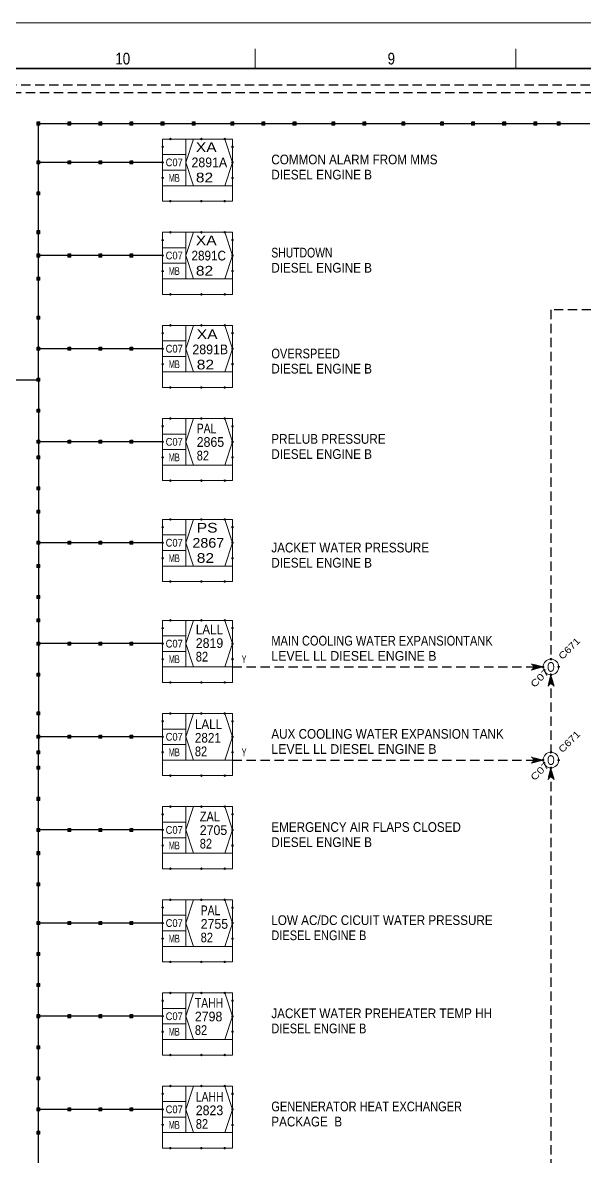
# Model space of a CAD drawing. Header units: millimetres. Extents: x 0 to 841, y 0 to 594.
# Drawn here: x 156 to 300.6, y 301.9 to 594 of the extents above; entities that cross this region are included whole.
import ezdxf
from ezdxf.enums import TextEntityAlignment as Align

# ---------------------------------------------------------------- set-up
doc = ezdxf.new("R2010")
doc.units = ezdxf.units.MM
doc.header["$LTSCALE"] = 0.8
doc.header["$PDMODE"] = 32
doc.header["$PDSIZE"] = 0.4
doc.linetypes.add('MEDIUM_DASHED', pattern=[4.5, 3, -1.5])
for name, color, linetype, lineweight in [('1', 7, 'Continuous', 13), ('12', 7, 'Continuous', 13), ('14', 7, 'MEDIUM_DASHED', 25), ('46', 7, 'MEDIUM_DASHED', 13), ('48', 7, 'Continuous', 13), ('50', 7, 'Continuous', 35), ('9', 7, 'Continuous', 13)]:
    doc.layers.add(name, color=color, linetype=linetype, lineweight=lineweight)

msp = doc.modelspace()

# ---------------------------------------------------------------- linework, layer by layer
at = {"layer": '1'}
for p, q in [((215.8173, 587.2614), (215.8173, 582.2276)), ((282.9756, 587.2614), (282.9756, 582.2276))]:
    msp.add_line(p, q, dxfattribs=at)
at = {"layer": '1', "lineweight": 25}
for p, q in [((192, 558), (160, 558)), ((192, 534), (160, 534)), ((192, 510), (160, 510)), ((192, 486), (160, 486)), ((192, 460), (160, 460)), ((192, 434), (160, 434)), ((192, 410), (160, 410)), ((192, 386), (160, 386)), ((192, 362), (160, 362)), ((192, 338), (160, 338)), ((192, 314), (160, 314))]:
    msp.add_line(p, q, dxfattribs=at)
at = {"layer": '1', "lineweight": 35}
msp.add_lwpolyline([(829.263, 112.0142), (829.263, 582.2276), (10.3331, 582.2276), (10.3331, 10.3819)], dxfattribs=at)
at = {"layer": '1', "lineweight": 25}
msp.add_lwpolyline([(100, 502), (160, 502), (160, 568), (302, 568)], dxfattribs=at)
at = {"layer": '12', "lineweight": 25}
for p, q in [((160, 502), (160, 410)), ((160, 410), (160, 406)), ((160, 25.748), (160, 406))]:
    msp.add_line(p, q, dxfattribs=at)
at = {"layer": '12'}
msp.add_lwpolyline([(0, 594), (841, 594), (841, 0), (0, 0)], close=True, dxfattribs=at)
for points in [[(159.5748, 568.4094), (159.5748, 567.622), (160.3622, 567.622), (160.3622, 568.4094), (159.7323, 568.4094), (159.7323, 567.7795), (160.2047, 567.7795), (160.2047, 568.252), (159.8898, 568.252), (159.8898, 567.937), (160.0472, 567.937), (160.0472, 568.0945)], [(159.5748, 568.4094), (159.5748, 567.622), (160.3622, 567.622), (160.3622, 568.4094), (159.7323, 568.4094), (159.7323, 567.7795), (160.2047, 567.7795), (160.2047, 568.252), (159.8898, 568.252), (159.8898, 567.937), (160.0472, 567.937), (160.0472, 568.0945)], [(167.5748, 568.4094), (167.5748, 567.622), (168.3622, 567.622), (168.3622, 568.4094), (167.7323, 568.4094), (167.7323, 567.7795), (168.2047, 567.7795), (168.2047, 568.252), (167.8898, 568.252), (167.8898, 567.937), (168.0472, 567.937), (168.0472, 568.0945)], [(175.5748, 568.4094), (175.5748, 567.622), (176.3622, 567.622), (176.3622, 568.4094), (175.7323, 568.4094), (175.7323, 567.7795), (176.2047, 567.7795), (176.2047, 568.252), (175.8898, 568.252), (175.8898, 567.937), (176.0472, 567.937), (176.0472, 568.0945)], [(183.5748, 568.4094), (183.5748, 567.622), (184.3622, 567.622), (184.3622, 568.4094), (183.7323, 568.4094), (183.7323, 567.7795), (184.2047, 567.7795), (184.2047, 568.252), (183.8898, 568.252), (183.8898, 567.937), (184.0472, 567.937), (184.0472, 568.0945)], [(191.5748, 568.4094), (191.5748, 567.622), (192.3622, 567.622), (192.3622, 568.4094), (191.7323, 568.4094), (191.7323, 567.7795), (192.2047, 567.7795), (192.2047, 568.252), (191.8898, 568.252), (191.8898, 567.937), (192.0472, 567.937), (192.0472, 568.0945)], [(199.5748, 568.4094), (199.5748, 567.622), (200.3622, 567.622), (200.3622, 568.4094), (199.7323, 568.4094), (199.7323, 567.7795), (200.2047, 567.7795), (200.2047, 568.252), (199.8898, 568.252), (199.8898, 567.937), (200.0472, 567.937), (200.0472, 568.0945)], [(209.5748, 568.4094), (209.5748, 567.622), (210.3622, 567.622), (210.3622, 568.4094), (209.7323, 568.4094), (209.7323, 567.7795), (210.2047, 567.7795), (210.2047, 568.252), (209.8898, 568.252), (209.8898, 567.937), (210.0472, 567.937), (210.0472, 568.0945)], [(217.5748, 568.4094), (217.5748, 567.622), (218.3622, 567.622), (218.3622, 568.4094), (217.7323, 568.4094), (217.7323, 567.7795), (218.2047, 567.7795), (218.2047, 568.252), (217.8898, 568.252), (217.8898, 567.937), (218.0472, 567.937), (218.0472, 568.0945)], [(225.5748, 568.4094), (225.5748, 567.622), (226.3622, 567.622), (226.3622, 568.4094), (225.7323, 568.4094), (225.7323, 567.7795), (226.2047, 567.7795), (226.2047, 568.252), (225.8898, 568.252), (225.8898, 567.937), (226.0472, 567.937), (226.0472, 568.0945)], [(235.5748, 568.4094), (235.5748, 567.622), (236.3622, 567.622), (236.3622, 568.4094), (235.7323, 568.4094), (235.7323, 567.7795), (236.2047, 567.7795), (236.2047, 568.252), (235.8898, 568.252), (235.8898, 567.937), (236.0472, 567.937), (236.0472, 568.0945)], [(243.5748, 568.4094), (243.5748, 567.622), (244.3622, 567.622), (244.3622, 568.4094), (243.7323, 568.4094), (243.7323, 567.7795), (244.2047, 567.7795), (244.2047, 568.252), (243.8898, 568.252), (243.8898, 567.937), (244.0472, 567.937), (244.0472, 568.0945)], [(253.5748, 568.4094), (253.5748, 567.622), (254.3622, 567.622), (254.3622, 568.4094), (253.7323, 568.4094), (253.7323, 567.7795), (254.2047, 567.7795), (254.2047, 568.252), (253.8898, 568.252), (253.8898, 567.937), (254.0472, 567.937), (254.0472, 568.0945)], [(263.5748, 568.4094), (263.5748, 567.622), (264.3622, 567.622), (264.3622, 568.4094), (263.7323, 568.4094), (263.7323, 567.7795), (264.2047, 567.7795), (264.2047, 568.252), (263.8898, 568.252), (263.8898, 567.937), (264.0472, 567.937), (264.0472, 568.0945)], [(271.5748, 568.4094), (271.5748, 567.622), (272.3622, 567.622), (272.3622, 568.4094), (271.7323, 568.4094), (271.7323, 567.7795), (272.2047, 567.7795), (272.2047, 568.252), (271.8898, 568.252), (271.8898, 567.937), (272.0472, 567.937), (272.0472, 568.0945)], [(279.5748, 568.4094), (279.5748, 567.622), (280.3622, 567.622), (280.3622, 568.4094), (279.7323, 568.4094), (279.7323, 567.7795), (280.2047, 567.7795), (280.2047, 568.252), (279.8898, 568.252), (279.8898, 567.937), (280.0472, 567.937), (280.0472, 568.0945)], [(287.5748, 568.4094), (287.5748, 567.622), (288.3622, 567.622), (288.3622, 568.4094), (287.7323, 568.4094), (287.7323, 567.7795), (288.2047, 567.7795), (288.2047, 568.252), (287.8898, 568.252), (287.8898, 567.937), (288.0472, 567.937), (288.0472, 568.0945)], [(293.5748, 568.4094), (293.5748, 567.622), (294.3622, 567.622), (294.3622, 568.4094), (293.7323, 568.4094), (293.7323, 567.7795), (294.2047, 567.7795), (294.2047, 568.252), (293.8898, 568.252), (293.8898, 567.937), (294.0472, 567.937), (294.0472, 568.0945)], [(159.5748, 558.4094), (159.5748, 557.622), (160.3622, 557.622), (160.3622, 558.4094), (159.7323, 558.4094), (159.7323, 557.7795), (160.2047, 557.7795), (160.2047, 558.252), (159.8898, 558.252), (159.8898, 557.937), (160.0472, 557.937), (160.0472, 558.0945)], [(167.5748, 558.4094), (167.5748, 557.622), (168.3622, 557.622), (168.3622, 558.4094), (167.7323, 558.4094), (167.7323, 557.7795), (168.2047, 557.7795), (168.2047, 558.252), (167.8898, 558.252), (167.8898, 557.937), (168.0472, 557.937), (168.0472, 558.0945)], [(175.5748, 558.4094), (175.5748, 557.622), (176.3622, 557.622), (176.3622, 558.4094), (175.7323, 558.4094), (175.7323, 557.7795), (176.2047, 557.7795), (176.2047, 558.252), (175.8898, 558.252), (175.8898, 557.937), (176.0472, 557.937), (176.0472, 558.0945)], [(183.5748, 558.4094), (183.5748, 557.622), (184.3622, 557.622), (184.3622, 558.4094), (183.7323, 558.4094), (183.7323, 557.7795), (184.2047, 557.7795), (184.2047, 558.252), (183.8898, 558.252), (183.8898, 557.937), (184.0472, 557.937), (184.0472, 558.0945)], [(159.5748, 550.4094), (159.5748, 549.622), (160.3622, 549.622), (160.3622, 550.4094), (159.7323, 550.4094), (159.7323, 549.7795), (160.2047, 549.7795), (160.2047, 550.252), (159.8898, 550.252), (159.8898, 549.937), (160.0472, 549.937), (160.0472, 550.0945)], [(159.5748, 540.4094), (159.5748, 539.622), (160.3622, 539.622), (160.3622, 540.4094), (159.7323, 540.4094), (159.7323, 539.7795), (160.2047, 539.7795), (160.2047, 540.252), (159.8898, 540.252), (159.8898, 539.937), (160.0472, 539.937), (160.0472, 540.0945)], [(159.5748, 534.4094), (159.5748, 533.622), (160.3622, 533.622), (160.3622, 534.4094), (159.7323, 534.4094), (159.7323, 533.7795), (160.2047, 533.7795), (160.2047, 534.252), (159.8898, 534.252), (159.8898, 533.937), (160.0472, 533.937), (160.0472, 534.0945)], [(167.5748, 534.4094), (167.5748, 533.622), (168.3622, 533.622), (168.3622, 534.4094), (167.7323, 534.4094), (167.7323, 533.7795), (168.2047, 533.7795), (168.2047, 534.252), (167.8898, 534.252), (167.8898, 533.937), (168.0472, 533.937), (168.0472, 534.0945)], [(175.5748, 534.4094), (175.5748, 533.622), (176.3622, 533.622), (176.3622, 534.4094), (175.7323, 534.4094), (175.7323, 533.7795), (176.2047, 533.7795), (176.2047, 534.252), (175.8898, 534.252), (175.8898, 533.937), (176.0472, 533.937), (176.0472, 534.0945)], [(183.5748, 534.4094), (183.5748, 533.622), (184.3622, 533.622), (184.3622, 534.4094), (183.7323, 534.4094), (183.7323, 533.7795), (184.2047, 533.7795), (184.2047, 534.252), (183.8898, 534.252), (183.8898, 533.937), (184.0472, 533.937), (184.0472, 534.0945)], [(159.5748, 528.4094), (159.5748, 527.622), (160.3622, 527.622), (160.3622, 528.4094), (159.7323, 528.4094), (159.7323, 527.7795), (160.2047, 527.7795), (160.2047, 528.252), (159.8898, 528.252), (159.8898, 527.937), (160.0472, 527.937), (160.0472, 528.0945)], [(159.5748, 518.4094), (159.5748, 517.622), (160.3622, 517.622), (160.3622, 518.4094), (159.7323, 518.4094), (159.7323, 517.7795), (160.2047, 517.7795), (160.2047, 518.252), (159.8898, 518.252), (159.8898, 517.937), (160.0472, 517.937), (160.0472, 518.0945)], [(159.5748, 510.4094), (159.5748, 509.622), (160.3622, 509.622), (160.3622, 510.4094), (159.7323, 510.4094), (159.7323, 509.7795), (160.2047, 509.7795), (160.2047, 510.252), (159.8898, 510.252), (159.8898, 509.937), (160.0472, 509.937), (160.0472, 510.0945)], [(167.5748, 510.4094), (167.5748, 509.622), (168.3622, 509.622), (168.3622, 510.4094), (167.7323, 510.4094), (167.7323, 509.7795), (168.2047, 509.7795), (168.2047, 510.252), (167.8898, 510.252), (167.8898, 509.937), (168.0472, 509.937), (168.0472, 510.0945)], [(175.5748, 510.4094), (175.5748, 509.622), (176.3622, 509.622), (176.3622, 510.4094), (175.7323, 510.4094), (175.7323, 509.7795), (176.2047, 509.7795), (176.2047, 510.252), (175.8898, 510.252), (175.8898, 509.937), (176.0472, 509.937), (176.0472, 510.0945)], [(183.5748, 510.4094), (183.5748, 509.622), (184.3622, 509.622), (184.3622, 510.4094), (183.7323, 510.4094), (183.7323, 509.7795), (184.2047, 509.7795), (184.2047, 510.252), (183.8898, 510.252), (183.8898, 509.937), (184.0472, 509.937), (184.0472, 510.0945)], [(159.5748, 502.4094), (159.5748, 501.622), (160.3622, 501.622), (160.3622, 502.4094), (159.7323, 502.4094), (159.7323, 501.7795), (160.2047, 501.7795), (160.2047, 502.252), (159.8898, 502.252), (159.8898, 501.937), (160.0472, 501.937), (160.0472, 502.0945)], [(159.5748, 494.4094), (159.5748, 493.622), (160.3622, 493.622), (160.3622, 494.4094), (159.7323, 494.4094), (159.7323, 493.7795), (160.2047, 493.7795), (160.2047, 494.252), (159.8898, 494.252), (159.8898, 493.937), (160.0472, 493.937), (160.0472, 494.0945)], [(159.5748, 486.4094), (159.5748, 485.622), (160.3622, 485.622), (160.3622, 486.4094), (159.7323, 486.4094), (159.7323, 485.7795), (160.2047, 485.7795), (160.2047, 486.252), (159.8898, 486.252), (159.8898, 485.937), (160.0472, 485.937), (160.0472, 486.0945)], [(167.5748, 486.4094), (167.5748, 485.622), (168.3622, 485.622), (168.3622, 486.4094), (167.7323, 486.4094), (167.7323, 485.7795), (168.2047, 485.7795), (168.2047, 486.252), (167.8898, 486.252), (167.8898, 485.937), (168.0472, 485.937), (168.0472, 486.0945)], [(175.5748, 486.4094), (175.5748, 485.622), (176.3622, 485.622), (176.3622, 486.4094), (175.7323, 486.4094), (175.7323, 485.7795), (176.2047, 485.7795), (176.2047, 486.252), (175.8898, 486.252), (175.8898, 485.937), (176.0472, 485.937), (176.0472, 486.0945)], [(183.5748, 486.4094), (183.5748, 485.622), (184.3622, 485.622), (184.3622, 486.4094), (183.7323, 486.4094), (183.7323, 485.7795), (184.2047, 485.7795), (184.2047, 486.252), (183.8898, 486.252), (183.8898, 485.937), (184.0472, 485.937), (184.0472, 486.0945)], [(159.5748, 482.4094), (159.5748, 481.622), (160.3622, 481.622), (160.3622, 482.4094), (159.7323, 482.4094), (159.7323, 481.7795), (160.2047, 481.7795), (160.2047, 482.252), (159.8898, 482.252), (159.8898, 481.937), (160.0472, 481.937), (160.0472, 482.0945)], [(159.5748, 474.4094), (159.5748, 473.622), (160.3622, 473.622), (160.3622, 474.4094), (159.7323, 474.4094), (159.7323, 473.7795), (160.2047, 473.7795), (160.2047, 474.252), (159.8898, 474.252), (159.8898, 473.937), (160.0472, 473.937), (160.0472, 474.0945)], [(159.5748, 468.4094), (159.5748, 467.622), (160.3622, 467.622), (160.3622, 468.4094), (159.7323, 468.4094), (159.7323, 467.7795), (160.2047, 467.7795), (160.2047, 468.252), (159.8898, 468.252), (159.8898, 467.937), (160.0472, 467.937), (160.0472, 468.0945)], [(159.5748, 460.4094), (159.5748, 459.622), (160.3622, 459.622), (160.3622, 460.4094), (159.7323, 460.4094), (159.7323, 459.7795), (160.2047, 459.7795), (160.2047, 460.252), (159.8898, 460.252), (159.8898, 459.937), (160.0472, 459.937), (160.0472, 460.0945)], [(167.5748, 460.4094), (167.5748, 459.622), (168.3622, 459.622), (168.3622, 460.4094), (167.7323, 460.4094), (167.7323, 459.7795), (168.2047, 459.7795), (168.2047, 460.252), (167.8898, 460.252), (167.8898, 459.937), (168.0472, 459.937), (168.0472, 460.0945)], [(175.5748, 460.4094), (175.5748, 459.622), (176.3622, 459.622), (176.3622, 460.4094), (175.7323, 460.4094), (175.7323, 459.7795), (176.2047, 459.7795), (176.2047, 460.252), (175.8898, 460.252), (175.8898, 459.937), (176.0472, 459.937), (176.0472, 460.0945)], [(183.5748, 460.4094), (183.5748, 459.622), (184.3622, 459.622), (184.3622, 460.4094), (183.7323, 460.4094), (183.7323, 459.7795), (184.2047, 459.7795), (184.2047, 460.252), (183.8898, 460.252), (183.8898, 459.937), (184.0472, 459.937), (184.0472, 460.0945)], [(159.5748, 454.4094), (159.5748, 453.622), (160.3622, 453.622), (160.3622, 454.4094), (159.7323, 454.4094), (159.7323, 453.7795), (160.2047, 453.7795), (160.2047, 454.252), (159.8898, 454.252), (159.8898, 453.937), (160.0472, 453.937), (160.0472, 454.0945)], [(159.5748, 446.4094), (159.5748, 445.622), (160.3622, 445.622), (160.3622, 446.4094), (159.7323, 446.4094), (159.7323, 445.7795), (160.2047, 445.7795), (160.2047, 446.252), (159.8898, 446.252), (159.8898, 445.937), (160.0472, 445.937), (160.0472, 446.0945)], [(159.5748, 440.4094), (159.5748, 439.622), (160.3622, 439.622), (160.3622, 440.4094), (159.7323, 440.4094), (159.7323, 439.7795), (160.2047, 439.7795), (160.2047, 440.252), (159.8898, 440.252), (159.8898, 439.937), (160.0472, 439.937), (160.0472, 440.0945)], [(159.5748, 434.4094), (159.5748, 433.622), (160.3622, 433.622), (160.3622, 434.4094), (159.7323, 434.4094), (159.7323, 433.7795), (160.2047, 433.7795), (160.2047, 434.252), (159.8898, 434.252), (159.8898, 433.937), (160.0472, 433.937), (160.0472, 434.0945)], [(167.5748, 434.4094), (167.5748, 433.622), (168.3622, 433.622), (168.3622, 434.4094), (167.7323, 434.4094), (167.7323, 433.7795), (168.2047, 433.7795), (168.2047, 434.252), (167.8898, 434.252), (167.8898, 433.937), (168.0472, 433.937), (168.0472, 434.0945)], [(175.5748, 434.4094), (175.5748, 433.622), (176.3622, 433.622), (176.3622, 434.4094), (175.7323, 434.4094), (175.7323, 433.7795), (176.2047, 433.7795), (176.2047, 434.252), (175.8898, 434.252), (175.8898, 433.937), (176.0472, 433.937), (176.0472, 434.0945)], [(183.5748, 434.4094), (183.5748, 433.622), (184.3622, 433.622), (184.3622, 434.4094), (183.7323, 434.4094), (183.7323, 433.7795), (184.2047, 433.7795), (184.2047, 434.252), (183.8898, 434.252), (183.8898, 433.937), (184.0472, 433.937), (184.0472, 434.0945)], [(159.5748, 426.4094), (159.5748, 425.622), (160.3622, 425.622), (160.3622, 426.4094), (159.7323, 426.4094), (159.7323, 425.7795), (160.2047, 425.7795), (160.2047, 426.252), (159.8898, 426.252), (159.8898, 425.937), (160.0472, 425.937), (160.0472, 426.0945)], [(159.5748, 416.4094), (159.5748, 415.622), (160.3622, 415.622), (160.3622, 416.4094), (159.7323, 416.4094), (159.7323, 415.7795), (160.2047, 415.7795), (160.2047, 416.252), (159.8898, 416.252), (159.8898, 415.937), (160.0472, 415.937), (160.0472, 416.0945)], [(159.5748, 410.4094), (159.5748, 409.622), (160.3622, 409.622), (160.3622, 410.4094), (159.7323, 410.4094), (159.7323, 409.7795), (160.2047, 409.7795), (160.2047, 410.252), (159.8898, 410.252), (159.8898, 409.937), (160.0472, 409.937), (160.0472, 410.0945)], [(167.5748, 410.4094), (167.5748, 409.622), (168.3622, 409.622), (168.3622, 410.4094), (167.7323, 410.4094), (167.7323, 409.7795), (168.2047, 409.7795), (168.2047, 410.252), (167.8898, 410.252), (167.8898, 409.937), (168.0472, 409.937), (168.0472, 410.0945)], [(175.5748, 410.4094), (175.5748, 409.622), (176.3622, 409.622), (176.3622, 410.4094), (175.7323, 410.4094), (175.7323, 409.7795), (176.2047, 409.7795), (176.2047, 410.252), (175.8898, 410.252), (175.8898, 409.937), (176.0472, 409.937), (176.0472, 410.0945)], [(183.5748, 410.4094), (183.5748, 409.622), (184.3622, 409.622), (184.3622, 410.4094), (183.7323, 410.4094), (183.7323, 409.7795), (184.2047, 409.7795), (184.2047, 410.252), (183.8898, 410.252), (183.8898, 409.937), (184.0472, 409.937), (184.0472, 410.0945)], [(159.5748, 406.4094), (159.5748, 405.622), (160.3622, 405.622), (160.3622, 406.4094), (159.7323, 406.4094), (159.7323, 405.7795), (160.2047, 405.7795), (160.2047, 406.252), (159.8898, 406.252), (159.8898, 405.937), (160.0472, 405.937), (160.0472, 406.0945)], [(159.5748, 402.4094), (159.5748, 401.622), (160.3622, 401.622), (160.3622, 402.4094), (159.7323, 402.4094), (159.7323, 401.7795), (160.2047, 401.7795), (160.2047, 402.252), (159.8898, 402.252), (159.8898, 401.937), (160.0472, 401.937), (160.0472, 402.0945)], [(159.5748, 394.4094), (159.5748, 393.622), (160.3622, 393.622), (160.3622, 394.4094), (159.7323, 394.4094), (159.7323, 393.7795), (160.2047, 393.7795), (160.2047, 394.252), (159.8898, 394.252), (159.8898, 393.937), (160.0472, 393.937), (160.0472, 394.0945)], [(159.5748, 386.4094), (159.5748, 385.622), (160.3622, 385.622), (160.3622, 386.4094), (159.7323, 386.4094), (159.7323, 385.7795), (160.2047, 385.7795), (160.2047, 386.252), (159.8898, 386.252), (159.8898, 385.937), (160.0472, 385.937), (160.0472, 386.0945)], [(167.5748, 386.4094), (167.5748, 385.622), (168.3622, 385.622), (168.3622, 386.4094), (167.7323, 386.4094), (167.7323, 385.7795), (168.2047, 385.7795), (168.2047, 386.252), (167.8898, 386.252), (167.8898, 385.937), (168.0472, 385.937), (168.0472, 386.0945)], [(175.5748, 386.4094), (175.5748, 385.622), (176.3622, 385.622), (176.3622, 386.4094), (175.7323, 386.4094), (175.7323, 385.7795), (176.2047, 385.7795), (176.2047, 386.252), (175.8898, 386.252), (175.8898, 385.937), (176.0472, 385.937), (176.0472, 386.0945)], [(183.5748, 386.4094), (183.5748, 385.622), (184.3622, 385.622), (184.3622, 386.4094), (183.7323, 386.4094), (183.7323, 385.7795), (184.2047, 385.7795), (184.2047, 386.252), (183.8898, 386.252), (183.8898, 385.937), (184.0472, 385.937), (184.0472, 386.0945)], [(159.5748, 380.4094), (159.5748, 379.622), (160.3622, 379.622), (160.3622, 380.4094), (159.7323, 380.4094), (159.7323, 379.7795), (160.2047, 379.7795), (160.2047, 380.252), (159.8898, 380.252), (159.8898, 379.937), (160.0472, 379.937), (160.0472, 380.0945)], [(159.5748, 372.4094), (159.5748, 371.622), (160.3622, 371.622), (160.3622, 372.4094), (159.7323, 372.4094), (159.7323, 371.7795), (160.2047, 371.7795), (160.2047, 372.252), (159.8898, 372.252), (159.8898, 371.937), (160.0472, 371.937), (160.0472, 372.0945)], [(159.5748, 362.4094), (159.5748, 361.622), (160.3622, 361.622), (160.3622, 362.4094), (159.7323, 362.4094), (159.7323, 361.7795), (160.2047, 361.7795), (160.2047, 362.252), (159.8898, 362.252), (159.8898, 361.937), (160.0472, 361.937), (160.0472, 362.0945)], [(167.5748, 362.4094), (167.5748, 361.622), (168.3622, 361.622), (168.3622, 362.4094), (167.7323, 362.4094), (167.7323, 361.7795), (168.2047, 361.7795), (168.2047, 362.252), (167.8898, 362.252), (167.8898, 361.937), (168.0472, 361.937), (168.0472, 362.0945)], [(175.5748, 362.4094), (175.5748, 361.622), (176.3622, 361.622), (176.3622, 362.4094), (175.7323, 362.4094), (175.7323, 361.7795), (176.2047, 361.7795), (176.2047, 362.252), (175.8898, 362.252), (175.8898, 361.937), (176.0472, 361.937), (176.0472, 362.0945)], [(183.5748, 362.4094), (183.5748, 361.622), (184.3622, 361.622), (184.3622, 362.4094), (183.7323, 362.4094), (183.7323, 361.7795), (184.2047, 361.7795), (184.2047, 362.252), (183.8898, 362.252), (183.8898, 361.937), (184.0472, 361.937), (184.0472, 362.0945)], [(159.5748, 354.4094), (159.5748, 353.622), (160.3622, 353.622), (160.3622, 354.4094), (159.7323, 354.4094), (159.7323, 353.7795), (160.2047, 353.7795), (160.2047, 354.252), (159.8898, 354.252), (159.8898, 353.937), (160.0472, 353.937), (160.0472, 354.0945)], [(159.5748, 346.4094), (159.5748, 345.622), (160.3622, 345.622), (160.3622, 346.4094), (159.7323, 346.4094), (159.7323, 345.7795), (160.2047, 345.7795), (160.2047, 346.252), (159.8898, 346.252), (159.8898, 345.937), (160.0472, 345.937), (160.0472, 346.0945)], [(159.5748, 338.4094), (159.5748, 337.622), (160.3622, 337.622), (160.3622, 338.4094), (159.7323, 338.4094), (159.7323, 337.7795), (160.2047, 337.7795), (160.2047, 338.252), (159.8898, 338.252), (159.8898, 337.937), (160.0472, 337.937), (160.0472, 338.0945)], [(167.5748, 338.4094), (167.5748, 337.622), (168.3622, 337.622), (168.3622, 338.4094), (167.7323, 338.4094), (167.7323, 337.7795), (168.2047, 337.7795), (168.2047, 338.252), (167.8898, 338.252), (167.8898, 337.937), (168.0472, 337.937), (168.0472, 338.0945)], [(175.5748, 338.4094), (175.5748, 337.622), (176.3622, 337.622), (176.3622, 338.4094), (175.7323, 338.4094), (175.7323, 337.7795), (176.2047, 337.7795), (176.2047, 338.252), (175.8898, 338.252), (175.8898, 337.937), (176.0472, 337.937), (176.0472, 338.0945)], [(183.5748, 338.4094), (183.5748, 337.622), (184.3622, 337.622), (184.3622, 338.4094), (183.7323, 338.4094), (183.7323, 337.7795), (184.2047, 337.7795), (184.2047, 338.252), (183.8898, 338.252), (183.8898, 337.937), (184.0472, 337.937), (184.0472, 338.0945)], [(159.5748, 330.4094), (159.5748, 329.622), (160.3622, 329.622), (160.3622, 330.4094), (159.7323, 330.4094), (159.7323, 329.7795), (160.2047, 329.7795), (160.2047, 330.252), (159.8898, 330.252), (159.8898, 329.937), (160.0472, 329.937), (160.0472, 330.0945)], [(159.5748, 322.4094), (159.5748, 321.622), (160.3622, 321.622), (160.3622, 322.4094), (159.7323, 322.4094), (159.7323, 321.7795), (160.2047, 321.7795), (160.2047, 322.252), (159.8898, 322.252), (159.8898, 321.937), (160.0472, 321.937), (160.0472, 322.0945)], [(159.5748, 314.4094), (159.5748, 313.622), (160.3622, 313.622), (160.3622, 314.4094), (159.7323, 314.4094), (159.7323, 313.7795), (160.2047, 313.7795), (160.2047, 314.252), (159.8898, 314.252), (159.8898, 313.937), (160.0472, 313.937), (160.0472, 314.0945)], [(167.5748, 314.4094), (167.5748, 313.622), (168.3622, 313.622), (168.3622, 314.4094), (167.7323, 314.4094), (167.7323, 313.7795), (168.2047, 313.7795), (168.2047, 314.252), (167.8898, 314.252), (167.8898, 313.937), (168.0472, 313.937), (168.0472, 314.0945)], [(175.5748, 314.4094), (175.5748, 313.622), (176.3622, 313.622), (176.3622, 314.4094), (175.7323, 314.4094), (175.7323, 313.7795), (176.2047, 313.7795), (176.2047, 314.252), (175.8898, 314.252), (175.8898, 313.937), (176.0472, 313.937), (176.0472, 314.0945)], [(183.5748, 314.4094), (183.5748, 313.622), (184.3622, 313.622), (184.3622, 314.4094), (183.7323, 314.4094), (183.7323, 313.7795), (184.2047, 313.7795), (184.2047, 314.252), (183.8898, 314.252), (183.8898, 313.937), (184.0472, 313.937), (184.0472, 314.0945)], [(159.5748, 308.4094), (159.5748, 307.622), (160.3622, 307.622), (160.3622, 308.4094), (159.7323, 308.4094), (159.7323, 307.7795), (160.2047, 307.7795), (160.2047, 308.252), (159.8898, 308.252), (159.8898, 307.937), (160.0472, 307.937), (160.0472, 308.0945)]]:
    msp.add_lwpolyline(points, dxfattribs=at)
at = {"layer": '14'}
for p, q in [((432, 520), (292, 520)), ((292, 520), (292, 430)), ((210, 428), (290, 428)), ((292, 426), (292, 406)), ((210, 404), (290, 404)), ((292, 402), (292, 44))]:
    msp.add_line(p, q, dxfattribs=at)
for points in [[(64, 392), (134, 392), (134, 578), (680, 578), (680, 524)], [(64, 367), (146, 367), (146, 576), (640, 576), (640, 552.7496)]]:
    msp.add_lwpolyline(points, dxfattribs=at)
at = {"layer": '46'}
for points in [[(290, 428), (287, 428.8), (287.8, 428), (287, 427.2)], [(289.6, 428), (287.4, 428.6), (288, 428), (287.4, 427.4)], [(289.2, 428), (287.8, 428.4), (288.2, 428), (287.8, 427.6)], [(288.8, 428), (288.2, 428.2), (288.4, 428), (288.2, 427.8)], [(292, 426), (291.2, 423), (292, 423.8), (292.8, 423)], [(292, 425.6), (291.4, 423.4), (292, 424), (292.6, 423.4)], [(292, 425.2), (291.6, 423.8), (292, 424.2), (292.4, 423.8)], [(292, 424.8), (291.8, 424.2), (292, 424.4), (292.2, 424.2)], [(290, 404), (287, 404.8), (287.8, 404), (287, 403.2)], [(289.6, 404), (287.4, 404.6), (288, 404), (287.4, 403.4)], [(289.2, 404), (287.8, 404.4), (288.2, 404), (287.8, 403.6)], [(288.8, 404), (288.2, 404.2), (288.4, 404), (288.2, 403.8)], [(292, 402), (291.2, 399), (292, 399.8), (292.8, 399)], [(292, 401.6), (291.4, 399.4), (292, 400), (292.6, 399.4)], [(292, 401.2), (291.6, 399.8), (292, 400.2), (292.4, 399.8)], [(292, 400.8), (291.8, 400.2), (292, 400.4), (292.2, 400.2)]]:
    msp.add_lwpolyline(points, close=True, dxfattribs=at)
at = {"layer": '48'}
for p, q in [((198, 564), (198, 552)), ((198, 560), (192, 560)), ((198, 556), (192, 556)), ((198, 540), (198, 528)), ((198, 536), (192, 536)), ((198, 532), (192, 532)), ((198, 516), (198, 504)), ((198, 512), (192, 512)), ((198, 508), (192, 508)), ((198, 492), (198, 480)), ((198, 488), (192, 488)), ((198, 484), (192, 484)), ((198, 466), (198, 454)), ((198, 462), (192, 462)), ((198, 458), (192, 458)), ((198, 440), (198, 428)), ((198, 436), (192, 436)), ((198, 432), (192, 432)), ((198, 416), (198, 404)), ((198, 412), (192, 412)), ((198, 408), (192, 408)), ((198, 392), (198, 380)), ((198, 388), (192, 388)), ((198, 384), (192, 384)), ((198, 368), (198, 356)), ((198, 364), (192, 364)), ((198, 360), (192, 360)), ((198, 344), (198, 332)), ((198, 340), (192, 340)), ((198, 336), (192, 336)), ((198, 320), (198, 308)), ((198, 316), (192, 316)), ((198, 312), (192, 312))]:
    msp.add_line(p, q, dxfattribs=at)
for points in [[(192, 564), (210, 564), (210, 552), (192, 552)], [(192, 540), (210, 540), (210, 528), (192, 528)], [(192, 516), (210, 516), (210, 504), (192, 504)], [(192, 492), (210, 492), (210, 480), (192, 480)], [(192, 466), (210, 466), (210, 454), (192, 454)], [(192, 440), (210, 440), (210, 428), (192, 428)], [(192, 416), (210, 416), (210, 404), (192, 404)], [(192, 392), (210, 392), (210, 380), (192, 380)], [(192, 368), (210, 368), (210, 356), (192, 356)], [(192, 344), (210, 344), (210, 332), (192, 332)], [(192, 320), (210, 320), (210, 308), (192, 308)]]:
    msp.add_lwpolyline(points, close=True, dxfattribs=at)
for points in [[(200, 564), (198, 558), (200, 552)], [(208, 552), (210, 558), (208, 564)], [(192, 552), (192, 548), (210, 548), (210, 552)], [(200, 540), (198, 534), (200, 528)], [(208, 528), (210, 534), (208, 540)], [(192, 528), (192, 524), (210, 524), (210, 528)], [(200, 516), (198, 510), (200, 504)], [(208, 504), (210, 510), (208, 516)], [(192, 504), (192, 500), (210, 500), (210, 504)], [(200, 492), (198, 486), (200, 480)], [(208, 480), (210, 486), (208, 492)], [(192, 480), (192, 476), (210, 476), (210, 480)], [(200, 466), (198, 460), (200, 454)], [(208, 454), (210, 460), (208, 466)], [(192, 454), (192, 450), (210, 450), (210, 454)], [(200, 440), (198, 434), (200, 428)], [(208, 428), (210, 434), (208, 440)], [(192, 428), (192, 424), (210, 424), (210, 428)], [(200, 416), (198, 410), (200, 404)], [(208, 404), (210, 410), (208, 416)], [(192, 404), (192, 400), (210, 400), (210, 404)], [(200, 392), (198, 386), (200, 380)], [(208, 380), (210, 386), (208, 392)], [(192, 380), (192, 376), (210, 376), (210, 380)], [(200, 368), (198, 362), (200, 356)], [(208, 356), (210, 362), (208, 368)], [(192, 356), (192, 352), (210, 352), (210, 356)], [(200, 344), (198, 338), (200, 332)], [(208, 332), (210, 338), (208, 344)], [(192, 332), (192, 328), (210, 328), (210, 332)], [(200, 320), (198, 314), (200, 308)], [(208, 308), (210, 314), (208, 320)], [(192, 308), (192, 304), (210, 304), (210, 308)]]:
    msp.add_lwpolyline(points, dxfattribs=at)
for centre in [(292, 428), (292, 404)]:
    msp.add_circle(centre, 2, dxfattribs=at)
for p in [(194, 564), (202, 564), (208, 564), (192, 562), (210, 562), (192, 558), (210, 558), (192, 554), (210, 554), (194, 548), (202, 548), (208, 548), (192, 538), (194, 540), (202, 540), (208, 540), (210, 538), (192, 534), (210, 534), (192, 530), (210, 530), (194, 524), (202, 524), (208, 524), (192, 514), (194, 516), (202, 516), (208, 516), (210, 514), (192, 510), (210, 510), (192, 506), (210, 506), (194, 500), (202, 500), (208, 500), (194, 492), (202, 492), (208, 492), (192, 490), (210, 490), (192, 486), (210, 486), (192, 482), (210, 482), (194, 476), (202, 476), (208, 476), (194, 466), (202, 466), (208, 466), (192, 464), (210, 464), (192, 460), (210, 460), (192, 456), (210, 456), (194, 450), (202, 450), (208, 450), (192, 438), (194, 440), (202, 440), (208, 440), (210, 438), (192, 434), (210, 434), (192, 430), (210, 430), (292, 430), (290, 428), (294, 428), (194, 424), (202, 424), (208, 424), (292, 426), (194, 416), (202, 416), (208, 416), (192, 414), (210, 414), (192, 410), (210, 410), (192, 406), (210, 406), (292, 406), (290, 404), (294, 404), (194, 400), (202, 400), (208, 400), (292, 402), (194, 392), (202, 392), (208, 392), (192, 390), (210, 390), (192, 386), (210, 386), (192, 382), (210, 382), (194, 376), (202, 376), (208, 376), (194, 368), (202, 368), (208, 368), (192, 366), (210, 366), (192, 362), (210, 362), (192, 358), (210, 358), (194, 352), (202, 352), (208, 352), (192, 342), (194, 344), (202, 344), (208, 344), (210, 342), (192, 338), (210, 338), (192, 334), (210, 334), (194, 328), (202, 328), (208, 328), (194, 320), (202, 320), (208, 320), (192, 318), (210, 318), (192, 314), (210, 314), (192, 310), (210, 310), (194, 304), (202, 304), (208, 304)]:
    msp.add_point(p, dxfattribs=at)
at = {"layer": '9'}
msp.add_lwpolyline([(0, 0), (841, 0), (841, 594), (0, 594)], close=True, dxfattribs=at)

# ---------------------------------------------------------------- texts
at = {"layer": '1', "width": 0.85}
for s, p in [('10', (181.7362, 583.2346)), ('9', (250.9055, 583.2346))]:
    msp.add_text(s, height=3.02, dxfattribs=at).set_placement(p, align=Align.CENTER)
at = {"layer": '1'}
for s, width, p in [(' XA', 1.2, (199.4488, 560.6496)), ('2891A', 0.95, (199.4488, 556.7488)), ('COMMON ALARM FROM MMS ', 0.9, (220, 557.5)), (' 82', 1.2, (199.4488, 552.8488)), ('DIESEL ENGINE B ', 0.9, (220, 553.5992)), (' XA', 1.2, (199.4488, 536.6339)), ('2891C', 0.9, (199.4488, 532.7331)), ('SHUTDOWN ', 0.8, (220, 533.5)), ('DIESEL ENGINE B ', 0.9, (220, 529.5992)), (' 82', 1.2, (199.4488, 528.8331)), (' XA', 1.2, (199.685, 512.4606)), ('2891B', 0.95, (199.685, 508.5598)), ('OVERSPEED ', 0.85, (220, 507.5)), (' 82', 1.2, (199.685, 504.6598)), ('DIESEL ENGINE B ', 0.9, (220, 503.5992)), ('PRELUB PRESSURE ', 0.9, (220, 485.5)), ('DIESEL ENGINE B ', 0.9, (220, 481.5992)), (' PS', 1.2, (199.685, 462.6181)), ('2867', 1.1, (199.685, 458.7173)), ('JACKET WATER PRESSURE ', 0.9, (220, 457.5)), (' 82', 1.2, (199.685, 454.8173)), ('DIESEL ENGINE B ', 0.9, (220, 453.5992)), ('MAIN COOLING WATER EXPANSIONTANK', 0.85, (220, 433.5)), ('LEVEL LL DIESEL ENGINE B ', 0.95, (220, 429.5992)), ('AUX COOLING WATER EXPANSION TANK ', 0.9, (220, 409.5)), ('LEVEL LL DIESEL ENGINE B ', 0.95, (220, 405.5992)), ('EMERGENCY AIR FLAPS CLOSED ', 0.9, (220, 385.5)), ('DIESEL ENGINE B ', 0.9, (220, 381.5992)), ('LOW AC/DC CICUIT WATER PRESSURE', 0.9, (220, 361.5)), ('DIESEL ENGINE B', 0.85, (220, 357.5992)), ('JACKET WATER PREHEATER TEMP HH', 0.9, (220, 337.5)), ('DIESEL ENGINE B', 0.85, (220, 333.5992)), ('GENENERATOR HEAT EXCHANGER', 0.85, (220, 313.5)), ('PACKAGE  B', 0.9, (220, 309.5992))]:
    msp.add_text(s, height=2.5, dxfattribs=dict(at, width=width)).set_placement(p)
at = {"layer": '12'}
for s, width, p in [('PAL', 0.8, (200.7874, 488.2087)), ('2865', 0.95, (200.7874, 484.7079)), ('82', 0.85, (200.7874, 481.2079)), ('LALL', 0.9, (200.5512, 436.3976)), ('2819', 0.95, (200.5512, 432.8969)), ('82', 0.85, (200.5512, 429.3969)), ('LALL', 0.9, (200.315, 411.9882)), ('2821', 0.9, (200.315, 408.4874)), ('82', 0.85, (200.315, 404.9874)), ('ZAL', 0.85, (201.5748, 388.2087)), ('2705', 0.95, (201.5748, 384.7079)), ('82', 0.85, (201.5748, 381.2079)), ('PAL', 0.8, (201.811, 364.0354)), ('2755', 0.95, (201.811, 360.5346)), ('82', 0.85, (201.811, 357.0346)), ('TAHH', 0.8, (200.315, 340.1772)), ('2798', 0.95, (200.315, 336.6764)), ('82', 0.85, (200.315, 333.1764)), ('LAHH', 0.8, (200.5512, 316.0039)), ('2823', 0.95, (200.5512, 312.5031)), ('82', 0.85, (200.5512, 309.0031))]:
    msp.add_text(s, height=2.5, dxfattribs=dict(at, width=width)).set_placement(p)
at = {"layer": '50'}
for s, height, width, p in [('C07', 2, 0.9, (195, 557)), ('MB', 2, 0.7, (194.9929, 553)), ('C07', 2, 0.9, (195, 533)), ('MB', 2, 0.7, (194.9929, 529)), ('C07', 2, 0.9, (195, 509)), ('MB', 2, 0.7, (194.9929, 505)), ('C07', 2, 0.9, (195, 485)), ('MB', 2, 0.7, (194.9929, 481)), ('C07', 2, 0.9, (195, 459)), ('MB', 2, 0.7, (194.9929, 455)), ('C07', 2, 0.9, (195, 433)), ('MB', 2, 0.7, (194.9929, 429)), ('Y', 2, 0.65, (212.9925, 429)), ('O', 2.5, 0.75, (292, 426.7496)), ('C07', 2, 0.9, (195, 409)), ('MB', 2, 0.7, (194.9929, 405)), ('Y', 2, 0.65, (212.9925, 405)), ('O', 2.5, 0.75, (292, 402.7496)), ('C07', 2, 0.9, (195, 385)), ('MB', 2, 0.7, (194.9929, 381)), ('C07', 2, 0.9, (195, 361)), ('MB', 2, 0.7, (194.9929, 357)), ('C07', 2, 0.9, (195, 337)), ('MB', 2, 0.7, (194.9929, 333)), ('C07', 2, 0.9, (195, 313)), ('MB', 2, 0.7, (194.9929, 309))]:
    msp.add_text(s, height=height, dxfattribs=dict(at, width=width)).set_placement(p, align=Align.CENTER)
for s, width, p in [('C671', 1.2, (299.7345, 434.4975)), ('C07', 1.3, (291.7345, 426.4975)), ('C671', 1.2, (299.7345, 410.4975)), ('C07', 1.3, (291.7345, 402.4975))]:
    msp.add_text(s, height=1.75, rotation=45, dxfattribs=dict(at, width=width)).set_placement(p, align=Align.RIGHT)

doc.saveas('drawing.dxf')
